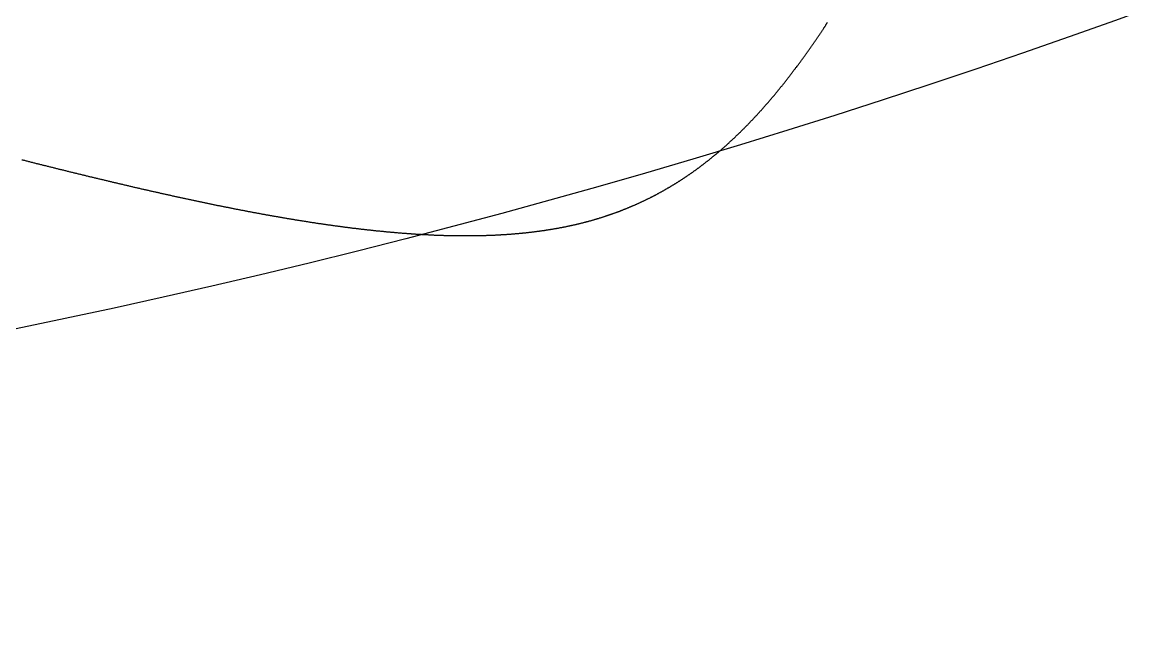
# Model space of a CAD drawing. Header units: millimetres. Extents: x 88 to 97873, y 32 to 55088.
# Drawn here: x 48792.553 to 48794.154, y 4950.654 to 4951.505 of the extents above; entities that cross this region are included whole.
import ezdxf

# ---------------------------------------------------------------- set-up
doc = ezdxf.new("R2010")
doc.units = ezdxf.units.MM
doc.header["$LTSCALE"] = 0.3

msp = doc.modelspace()

# ---------------------------------------------------------------- linework, layer by layer
msp.add_lwpolyline([(48792.5515, 4951.3106), (48792.5527, 4951.3103), (48792.5539, 4951.31), (48792.5551, 4951.3097), (48792.5563, 4951.3094), (48792.5575, 4951.3091), (48792.5587, 4951.3088), (48792.5599, 4951.3085), (48792.5611, 4951.3082), (48792.5623, 4951.3079), (48792.5635, 4951.3075), (48792.5647, 4951.3072), (48792.5659, 4951.3069), (48792.5671, 4951.3066), (48792.5683, 4951.3063), (48792.5695, 4951.306), (48792.5707, 4951.3057), (48792.5719, 4951.3054), (48792.5731, 4951.3051), (48792.5743, 4951.3048), (48792.5755, 4951.3045), (48792.5767, 4951.3042), (48792.5779, 4951.3039), (48792.5791, 4951.3036), (48792.5803, 4951.3033), (48792.5814, 4951.303), (48792.5826, 4951.3027), (48792.5838, 4951.3024), (48792.585, 4951.3022), (48792.5862, 4951.3019), (48792.5874, 4951.3016), (48792.5886, 4951.3013), (48792.5898, 4951.301), (48792.591, 4951.3007), (48792.5922, 4951.3004), (48792.5934, 4951.3001), (48792.5945, 4951.2998), (48792.5957, 4951.2995), (48792.5969, 4951.2992), (48792.5981, 4951.2989), (48792.5993, 4951.2986), (48792.6005, 4951.2983), (48792.6017, 4951.298), (48792.6029, 4951.2977), (48792.604, 4951.2974), (48792.6052, 4951.2971), (48792.6064, 4951.2968), (48792.6076, 4951.2965), (48792.6088, 4951.2962), (48792.61, 4951.296), (48792.6112, 4951.2957), (48792.6123, 4951.2954), (48792.6135, 4951.2951), (48792.6147, 4951.2948), (48792.6159, 4951.2945), (48792.6171, 4951.2942), (48792.6182, 4951.2939), (48792.6194, 4951.2936), (48792.6206, 4951.2933), (48792.6218, 4951.293), (48792.623, 4951.2928), (48792.6241, 4951.2925), (48792.6253, 4951.2922), (48792.6265, 4951.2919), (48792.6277, 4951.2916), (48792.6289, 4951.2913), (48792.63, 4951.291), (48792.6312, 4951.2907), (48792.6324, 4951.2905), (48792.6336, 4951.2902), (48792.6347, 4951.2899), (48792.6359, 4951.2896), (48792.6371, 4951.2893), (48792.6383, 4951.289), (48792.6394, 4951.2887), (48792.6406, 4951.2885), (48792.6418, 4951.2882), (48792.6429, 4951.2879), (48792.6441, 4951.2876), (48792.6453, 4951.2873), (48792.6465, 4951.287), (48792.6476, 4951.2867), (48792.6488, 4951.2865), (48792.65, 4951.2862), (48792.6511, 4951.2859), (48792.6523, 4951.2856), (48792.6535, 4951.2853), (48792.6546, 4951.2851), (48792.6558, 4951.2848), (48792.657, 4951.2845), (48792.6581, 4951.2842), (48792.6593, 4951.2839), (48792.6605, 4951.2836), (48792.6616, 4951.2834), (48792.6628, 4951.2831), (48792.664, 4951.2828), (48792.6651, 4951.2825), (48792.6663, 4951.2823), (48792.6675, 4951.282), (48792.6686, 4951.2817), (48792.6698, 4951.2814), (48792.671, 4951.2811), (48792.6721, 4951.2809), (48792.6733, 4951.2806), (48792.6744, 4951.2803), (48792.6756, 4951.28), (48792.6768, 4951.2798), (48792.6779, 4951.2795), (48792.6791, 4951.2792), (48792.6802, 4951.2789), (48792.6814, 4951.2787), (48792.6825, 4951.2784), (48792.6837, 4951.2781), (48792.6849, 4951.2778), (48792.686, 4951.2776), (48792.6872, 4951.2773), (48792.6883, 4951.277), (48792.6895, 4951.2768), (48792.6906, 4951.2765), (48792.6918, 4951.2762), (48792.6929, 4951.2759), (48792.6941, 4951.2757), (48792.6953, 4951.2754), (48792.6964, 4951.2751), (48792.6976, 4951.2749), (48792.6987, 4951.2746), (48792.6999, 4951.2743), (48792.701, 4951.2741), (48792.7022, 4951.2738), (48792.7033, 4951.2735), (48792.7045, 4951.2733), (48792.7056, 4951.273), (48792.7068, 4951.2727), (48792.7079, 4951.2725), (48792.709, 4951.2722), (48792.7102, 4951.2719), (48792.7113, 4951.2717), (48792.7125, 4951.2714), (48792.7136, 4951.2711), (48792.7148, 4951.2709), (48792.7159, 4951.2706), (48792.7171, 4951.2703), (48792.7182, 4951.2701), (48792.7194, 4951.2698), (48792.7205, 4951.2695), (48792.7216, 4951.2693), (48792.7228, 4951.269), (48792.7239, 4951.2688), (48792.7251, 4951.2685), (48792.7262, 4951.2682), (48792.7273, 4951.268), (48792.7285, 4951.2677), (48792.7296, 4951.2675), (48792.7308, 4951.2672), (48792.7319, 4951.2669), (48792.733, 4951.2667), (48792.7342, 4951.2664), (48792.7353, 4951.2662), (48792.7364, 4951.2659), (48792.7376, 4951.2656), (48792.7387, 4951.2654), (48792.7399, 4951.2651), (48792.741, 4951.2649), (48792.7421, 4951.2646), (48792.7433, 4951.2644), (48792.7444, 4951.2641), (48792.7455, 4951.2639), (48792.7466, 4951.2636), (48792.7478, 4951.2634), (48792.7489, 4951.2631), (48792.75, 4951.2628), (48792.7512, 4951.2626), (48792.7523, 4951.2623), (48792.7534, 4951.2621), (48792.7546, 4951.2618), (48792.7557, 4951.2616), (48792.7568, 4951.2613), (48792.7579, 4951.2611), (48792.7591, 4951.2608), (48792.7602, 4951.2606), (48792.7613, 4951.2603), (48792.7624, 4951.2601), (48792.7636, 4951.2598), (48792.7647, 4951.2596), (48792.7658, 4951.2593), (48792.7669, 4951.2591), (48792.7681, 4951.2589), (48792.7692, 4951.2586), (48792.7703, 4951.2584), (48792.7714, 4951.2581), (48792.7726, 4951.2579), (48792.7737, 4951.2576), (48792.7748, 4951.2574), (48792.7759, 4951.2571), (48792.777, 4951.2569), (48792.7782, 4951.2567), (48792.7793, 4951.2564), (48792.7804, 4951.2562), (48792.7815, 4951.2559), (48792.7826, 4951.2557), (48792.7837, 4951.2554), (48792.7849, 4951.2552), (48792.786, 4951.255), (48792.7871, 4951.2547), (48792.7882, 4951.2545), (48792.7893, 4951.2543), (48792.7904, 4951.254), (48792.7915, 4951.2538), (48792.7927, 4951.2535), (48792.7938, 4951.2533), (48792.7949, 4951.2531), (48792.796, 4951.2528), (48792.7971, 4951.2526), (48792.7982, 4951.2524), (48792.7993, 4951.2521), (48792.8004, 4951.2519), (48792.8015, 4951.2517), (48792.8026, 4951.2514), (48792.8037, 4951.2512), (48792.8049, 4951.251), (48792.806, 4951.2507), (48792.8071, 4951.2505), (48792.8082, 4951.2503), (48792.8093, 4951.25), (48792.8104, 4951.2498), (48792.8115, 4951.2496), (48792.8126, 4951.2493), (48792.8137, 4951.2491), (48792.8148, 4951.2489), (48792.8159, 4951.2487), (48792.817, 4951.2484), (48792.8181, 4951.2482), (48792.8192, 4951.248), (48792.8203, 4951.2477), (48792.8214, 4951.2475), (48792.8225, 4951.2473), (48792.8236, 4951.2471), (48792.8247, 4951.2468), (48792.8258, 4951.2466), (48792.8269, 4951.2464), (48792.828, 4951.2462), (48792.8291, 4951.2459), (48792.8302, 4951.2457), (48792.8313, 4951.2455), (48792.8324, 4951.2453), (48792.8335, 4951.2451), (48792.8346, 4951.2448), (48792.8356, 4951.2446), (48792.8367, 4951.2444), (48792.8378, 4951.2442), (48792.8389, 4951.244), (48792.84, 4951.2437), (48792.8411, 4951.2435), (48792.8422, 4951.2433), (48792.8433, 4951.2431), (48792.8444, 4951.2429), (48792.8455, 4951.2427), (48792.8465, 4951.2424), (48792.8476, 4951.2422), (48792.8487, 4951.242), (48792.8498, 4951.2418), (48792.8509, 4951.2416), (48792.852, 4951.2414), (48792.8531, 4951.2412), (48792.8541, 4951.2409), (48792.8552, 4951.2407), (48792.8563, 4951.2405), (48792.8574, 4951.2403), (48792.8585, 4951.2401), (48792.8596, 4951.2399), (48792.8606, 4951.2397), (48792.8617, 4951.2395), (48792.8628, 4951.2393), (48792.8639, 4951.2391), (48792.865, 4951.2389), (48792.866, 4951.2386), (48792.8671, 4951.2384), (48792.8682, 4951.2382), (48792.8693, 4951.238), (48792.8703, 4951.2378), (48792.8714, 4951.2376), (48792.8725, 4951.2374), (48792.8736, 4951.2372), (48792.8746, 4951.237), (48792.8757, 4951.2368), (48792.8768, 4951.2366), (48792.8779, 4951.2364), (48792.8789, 4951.2362), (48792.88, 4951.236), (48792.8811, 4951.2358), (48792.8821, 4951.2356), (48792.8832, 4951.2354), (48792.8843, 4951.2352), (48792.8854, 4951.235), (48792.8864, 4951.2348), (48792.8875, 4951.2346), (48792.8886, 4951.2344), (48792.8896, 4951.2342), (48792.8907, 4951.234), (48792.8918, 4951.2338), (48792.8928, 4951.2336), (48792.8939, 4951.2334), (48792.8949, 4951.2333), (48792.896, 4951.2331), (48792.8971, 4951.2329), (48792.8981, 4951.2327), (48792.8992, 4951.2325), (48792.9003, 4951.2323), (48792.9013, 4951.2321), (48792.9024, 4951.2319), (48792.9034, 4951.2317), (48792.9045, 4951.2315), (48792.9056, 4951.2313), (48792.9066, 4951.2312), (48792.9077, 4951.231), (48792.9087, 4951.2308), (48792.9098, 4951.2306), (48792.9108, 4951.2304), (48792.9119, 4951.2302), (48792.913, 4951.23), (48792.914, 4951.2299), (48792.9151, 4951.2297), (48792.9161, 4951.2295), (48792.9172, 4951.2293), (48792.9182, 4951.2291), (48792.9193, 4951.229), (48792.9203, 4951.2288), (48792.9214, 4951.2286), (48792.9224, 4951.2284), (48792.9235, 4951.2282), (48792.9245, 4951.2281), (48792.9256, 4951.2279), (48792.9266, 4951.2277), (48792.9277, 4951.2275), (48792.9287, 4951.2273), (48792.9298, 4951.2272), (48792.9308, 4951.227), (48792.9318, 4951.2268), (48792.9329, 4951.2266), (48792.9339, 4951.2265), (48792.935, 4951.2263), (48792.936, 4951.2261), (48792.9371, 4951.226), (48792.9381, 4951.2258), (48792.9391, 4951.2256), (48792.9402, 4951.2254), (48792.9412, 4951.2253), (48792.9423, 4951.2251), (48792.9433, 4951.2249), (48792.9443, 4951.2248), (48792.9454, 4951.2246), (48792.9464, 4951.2244), (48792.9474, 4951.2243), (48792.9485, 4951.2241), (48792.9495, 4951.2239), (48792.9505, 4951.2238), (48792.9516, 4951.2236), (48792.9526, 4951.2234), (48792.9536, 4951.2233), (48792.9547, 4951.2231), (48792.9557, 4951.223), (48792.9567, 4951.2228), (48792.9578, 4951.2226), (48792.9588, 4951.2225), (48792.9598, 4951.2223), (48792.9609, 4951.2222), (48792.9619, 4951.222), (48792.9629, 4951.2218), (48792.9639, 4951.2217), (48792.965, 4951.2215), (48792.966, 4951.2214), (48792.967, 4951.2212), (48792.968, 4951.2211), (48792.9691, 4951.2209), (48792.9701, 4951.2208), (48792.9711, 4951.2206), (48792.9721, 4951.2204), (48792.9732, 4951.2203), (48792.9742, 4951.2201), (48792.9752, 4951.22), (48792.9762, 4951.2198), (48792.9772, 4951.2197), (48792.9783, 4951.2195), (48792.9793, 4951.2194), (48792.9803, 4951.2193), (48792.9813, 4951.2191), (48792.9823, 4951.219), (48792.9834, 4951.2188), (48792.9844, 4951.2187), (48792.9854, 4951.2185), (48792.9864, 4951.2184), (48792.9874, 4951.2182), (48792.9884, 4951.2181), (48792.9894, 4951.2179), (48792.9904, 4951.2178), (48792.9915, 4951.2177), (48792.9925, 4951.2175), (48792.9935, 4951.2174), (48792.9945, 4951.2172), (48792.9955, 4951.2171), (48792.9965, 4951.217), (48792.9975, 4951.2168), (48792.9985, 4951.2167), (48792.9995, 4951.2166), (48793.0005, 4951.2164), (48793.0015, 4951.2163), (48793.0025, 4951.2162), (48793.0035, 4951.216), (48793.0046, 4951.2159), (48793.0056, 4951.2158), (48793.0066, 4951.2156), (48793.0076, 4951.2155), (48793.0086, 4951.2154), (48793.0096, 4951.2152), (48793.0106, 4951.2151), (48793.0116, 4951.215), (48793.0126, 4951.2148), (48793.0136, 4951.2147), (48793.0146, 4951.2146), (48793.0156, 4951.2145), (48793.0166, 4951.2143), (48793.0175, 4951.2142), (48793.0185, 4951.2141), (48793.0195, 4951.214), (48793.0205, 4951.2138), (48793.0215, 4951.2137), (48793.0225, 4951.2136), (48793.0235, 4951.2135), (48793.0245, 4951.2134), (48793.0255, 4951.2132), (48793.0265, 4951.2131), (48793.0275, 4951.213), (48793.0285, 4951.2129), (48793.0295, 4951.2128), (48793.0304, 4951.2126), (48793.0314, 4951.2125), (48793.0324, 4951.2124), (48793.0334, 4951.2123), (48793.0344, 4951.2122), (48793.0354, 4951.2121), (48793.0364, 4951.212), (48793.0373, 4951.2119), (48793.0383, 4951.2117), (48793.0393, 4951.2116), (48793.0403, 4951.2115), (48793.0413, 4951.2114), (48793.0422, 4951.2113), (48793.0432, 4951.2112), (48793.0442, 4951.2111), (48793.0452, 4951.211), (48793.0462, 4951.2109), (48793.0471, 4951.2108), (48793.0481, 4951.2107), (48793.0491, 4951.2106), (48793.0501, 4951.2105), (48793.051, 4951.2104), (48793.052, 4951.2102), (48793.053, 4951.2101), (48793.054, 4951.21), (48793.0549, 4951.2099), (48793.0559, 4951.2098), (48793.0569, 4951.2097), (48793.0579, 4951.2096), (48793.0588, 4951.2096), (48793.0598, 4951.2095), (48793.0608, 4951.2094), (48793.0617, 4951.2093), (48793.0627, 4951.2092), (48793.0637, 4951.2091), (48793.0646, 4951.209), (48793.0656, 4951.2089), (48793.0666, 4951.2088), (48793.0675, 4951.2087), (48793.0685, 4951.2086), (48793.0695, 4951.2085), (48793.0704, 4951.2084), (48793.0714, 4951.2083), (48793.0723, 4951.2083), (48793.0733, 4951.2082), (48793.0743, 4951.2081), (48793.0752, 4951.208), (48793.0762, 4951.2079), (48793.0771, 4951.2078), (48793.0781, 4951.2077), (48793.0791, 4951.2077), (48793.08, 4951.2076), (48793.081, 4951.2075), (48793.0819, 4951.2074), (48793.0829, 4951.2073), (48793.0838, 4951.2073), (48793.0848, 4951.2072), (48793.0857, 4951.2071), (48793.0867, 4951.207), (48793.0876, 4951.2069), (48793.0886, 4951.2069), (48793.0895, 4951.2068), (48793.0905, 4951.2067), (48793.0914, 4951.2066), (48793.0924, 4951.2066), (48793.0933, 4951.2065), (48793.0943, 4951.2064), (48793.0952, 4951.2064), (48793.0962, 4951.2063), (48793.0971, 4951.2062), (48793.0981, 4951.2061), (48793.099, 4951.2061), (48793.0999, 4951.206), (48793.1009, 4951.2059), (48793.1018, 4951.2059), (48793.1028, 4951.2058), (48793.1037, 4951.2057), (48793.1047, 4951.2057), (48793.1056, 4951.2056), (48793.1065, 4951.2056), (48793.1075, 4951.2055), (48793.1084, 4951.2054), (48793.1093, 4951.2054), (48793.1103, 4951.2053), (48793.1112, 4951.2053), (48793.1121, 4951.2052), (48793.1131, 4951.2051), (48793.114, 4951.2051), (48793.1149, 4951.205), (48793.1159, 4951.205), (48793.1168, 4951.2049), (48793.1177, 4951.2049), (48793.1187, 4951.2048), (48793.1196, 4951.2048), (48793.1205, 4951.2047), (48793.1215, 4951.2047), (48793.1224, 4951.2046), (48793.1233, 4951.2046), (48793.1242, 4951.2045), (48793.1252, 4951.2045), (48793.1261, 4951.2044), (48793.127, 4951.2044), (48793.1279, 4951.2043), (48793.1289, 4951.2043), (48793.1298, 4951.2042), (48793.1307, 4951.2042), (48793.1316, 4951.2041), (48793.1325, 4951.2041), (48793.1335, 4951.2041), (48793.1344, 4951.204), (48793.1353, 4951.204), (48793.1362, 4951.2039), (48793.1371, 4951.2039), (48793.138, 4951.2039), (48793.139, 4951.2038), (48793.1399, 4951.2038), (48793.1408, 4951.2038), (48793.1417, 4951.2037), (48793.1426, 4951.2037), (48793.1435, 4951.2037), (48793.1444, 4951.2036), (48793.1453, 4951.2036), (48793.1463, 4951.2036), (48793.1472, 4951.2035), (48793.1481, 4951.2035), (48793.149, 4951.2035), (48793.1499, 4951.2034), (48793.1508, 4951.2034), (48793.1517, 4951.2034), (48793.1526, 4951.2034), (48793.1535, 4951.2033), (48793.1544, 4951.2033), (48793.1553, 4951.2033), (48793.1562, 4951.2033), (48793.1571, 4951.2033), (48793.158, 4951.2032), (48793.1589, 4951.2032), (48793.1598, 4951.2032), (48793.1607, 4951.2032), (48793.1616, 4951.2032), (48793.1625, 4951.2031), (48793.1634, 4951.2031), (48793.1643, 4951.2031), (48793.1652, 4951.2031), (48793.1661, 4951.2031), (48793.167, 4951.2031), (48793.1679, 4951.2031), (48793.1688, 4951.203), (48793.1697, 4951.203), (48793.1706, 4951.203), (48793.1715, 4951.203), (48793.1723, 4951.203), (48793.1732, 4951.203), (48793.1741, 4951.203), (48793.175, 4951.203), (48793.1759, 4951.203), (48793.1768, 4951.203), (48793.1777, 4951.203), (48793.1786, 4951.203), (48793.1794, 4951.203), (48793.1803, 4951.203), (48793.1812, 4951.203), (48793.1821, 4951.203), (48793.183, 4951.203), (48793.1839, 4951.203), (48793.1847, 4951.203), (48793.1856, 4951.203), (48793.1865, 4951.203), (48793.1874, 4951.203), (48793.1883, 4951.203), (48793.1891, 4951.203), (48793.19, 4951.203), (48793.1909, 4951.203), (48793.1918, 4951.203), (48793.1926, 4951.203), (48793.1935, 4951.2031), (48793.1944, 4951.2031), (48793.1952, 4951.2031), (48793.1961, 4951.2031), (48793.197, 4951.2031), (48793.1979, 4951.2031), (48793.1987, 4951.2031), (48793.1996, 4951.2032), (48793.2005, 4951.2032), (48793.2013, 4951.2032), (48793.2022, 4951.2032), (48793.2031, 4951.2032), (48793.2039, 4951.2033), (48793.2048, 4951.2033), (48793.2057, 4951.2033), (48793.2065, 4951.2033), (48793.2074, 4951.2033), (48793.2082, 4951.2034), (48793.2091, 4951.2034), (48793.21, 4951.2034), (48793.2108, 4951.2035), (48793.2117, 4951.2035), (48793.2125, 4951.2035), (48793.2134, 4951.2035), (48793.2143, 4951.2036), (48793.2151, 4951.2036), (48793.216, 4951.2036), (48793.2168, 4951.2037), (48793.2177, 4951.2037), (48793.2185, 4951.2037), (48793.2194, 4951.2038), (48793.2202, 4951.2038), (48793.2211, 4951.2039), (48793.2219, 4951.2039), (48793.2228, 4951.2039), (48793.2236, 4951.204), (48793.2245, 4951.204), (48793.2253, 4951.2041), (48793.2262, 4951.2041), (48793.227, 4951.2041), (48793.2279, 4951.2042), (48793.2287, 4951.2042), (48793.2296, 4951.2043), (48793.2304, 4951.2043), (48793.2312, 4951.2044), (48793.2321, 4951.2044), (48793.2329, 4951.2045), (48793.2338, 4951.2045), (48793.2346, 4951.2046), (48793.2354, 4951.2046), (48793.2363, 4951.2047), (48793.2371, 4951.2047), (48793.2379, 4951.2048), (48793.2388, 4951.2048), (48793.2396, 4951.2049), (48793.2405, 4951.205), (48793.2413, 4951.205), (48793.2421, 4951.2051), (48793.243, 4951.2051), (48793.2438, 4951.2052), (48793.2446, 4951.2053), (48793.2454, 4951.2053), (48793.2463, 4951.2054), (48793.2471, 4951.2055), (48793.2479, 4951.2055), (48793.2488, 4951.2056), (48793.2496, 4951.2057), (48793.2504, 4951.2057), (48793.2512, 4951.2058), (48793.2521, 4951.2059), (48793.2529, 4951.2059), (48793.2537, 4951.206), (48793.2545, 4951.2061), (48793.2553, 4951.2062), (48793.2562, 4951.2062), (48793.257, 4951.2063), (48793.2578, 4951.2064), (48793.2586, 4951.2065), (48793.2594, 4951.2065), (48793.2603, 4951.2066), (48793.2611, 4951.2067), (48793.2619, 4951.2068), (48793.2627, 4951.2069), (48793.2635, 4951.2069), (48793.2643, 4951.207), (48793.2651, 4951.2071), (48793.2659, 4951.2072), (48793.2668, 4951.2073), (48793.2676, 4951.2074), (48793.2684, 4951.2074), (48793.2692, 4951.2075), (48793.27, 4951.2076), (48793.2708, 4951.2077), (48793.2716, 4951.2078), (48793.2724, 4951.2079), (48793.2732, 4951.208), (48793.274, 4951.2081), (48793.2748, 4951.2082), (48793.2756, 4951.2083), (48793.2764, 4951.2084), (48793.2772, 4951.2085), (48793.278, 4951.2086), (48793.2788, 4951.2087), (48793.2796, 4951.2088), (48793.2804, 4951.2089), (48793.2812, 4951.209), (48793.282, 4951.2091), (48793.2828, 4951.2092), (48793.2836, 4951.2093), (48793.2844, 4951.2094), (48793.2852, 4951.2095), (48793.286, 4951.2096), (48793.2868, 4951.2097), (48793.2876, 4951.2098), (48793.2884, 4951.2099), (48793.2892, 4951.2101), (48793.2899, 4951.2102), (48793.2907, 4951.2103), (48793.2915, 4951.2104), (48793.2923, 4951.2105), (48793.2931, 4951.2106), (48793.2939, 4951.2107), (48793.2947, 4951.2109), (48793.2954, 4951.211), (48793.2962, 4951.2111), (48793.297, 4951.2112), (48793.2978, 4951.2113), (48793.2986, 4951.2115), (48793.2993, 4951.2116), (48793.3001, 4951.2117), (48793.3009, 4951.2118), (48793.3017, 4951.212), (48793.3025, 4951.2121), (48793.3032, 4951.2122), (48793.304, 4951.2124), (48793.3048, 4951.2125), (48793.3056, 4951.2126), (48793.3063, 4951.2127), (48793.3071, 4951.2129), (48793.3079, 4951.213), (48793.3086, 4951.2131), (48793.3094, 4951.2133), (48793.3102, 4951.2134), (48793.3109, 4951.2136), (48793.3117, 4951.2137), (48793.3125, 4951.2138), (48793.3132, 4951.214), (48793.314, 4951.2141), (48793.3148, 4951.2143), (48793.3155, 4951.2144), (48793.3163, 4951.2146), (48793.3171, 4951.2147), (48793.3178, 4951.2148), (48793.3186, 4951.215), (48793.3193, 4951.2151), (48793.3201, 4951.2153), (48793.3209, 4951.2154), (48793.3216, 4951.2156), (48793.3224, 4951.2157), (48793.3231, 4951.2159), (48793.3239, 4951.2161), (48793.3246, 4951.2162), (48793.3254, 4951.2164), (48793.3261, 4951.2165), (48793.3269, 4951.2167), (48793.3276, 4951.2168), (48793.3284, 4951.217), (48793.3291, 4951.2172), (48793.3299, 4951.2173), (48793.3306, 4951.2175), (48793.3314, 4951.2177), (48793.3321, 4951.2178), (48793.3329, 4951.218), (48793.3336, 4951.2182), (48793.3344, 4951.2183), (48793.3351, 4951.2185), (48793.3359, 4951.2187), (48793.3366, 4951.2188), (48793.3373, 4951.219), (48793.3381, 4951.2192), (48793.3388, 4951.2193), (48793.3396, 4951.2195), (48793.3403, 4951.2197), (48793.341, 4951.2199), (48793.3418, 4951.2201), (48793.3425, 4951.2202), (48793.3432, 4951.2204), (48793.344, 4951.2206), (48793.3447, 4951.2208), (48793.3454, 4951.221), (48793.3462, 4951.2211), (48793.3469, 4951.2213), (48793.3476, 4951.2215), (48793.3484, 4951.2217), (48793.3491, 4951.2219), (48793.3498, 4951.2221), (48793.3505, 4951.2223), (48793.3513, 4951.2225), (48793.352, 4951.2226), (48793.3527, 4951.2228), (48793.3534, 4951.223), (48793.3542, 4951.2232), (48793.3549, 4951.2234), (48793.3556, 4951.2236), (48793.3563, 4951.2238), (48793.357, 4951.224), (48793.3578, 4951.2242), (48793.3585, 4951.2244), (48793.3592, 4951.2246), (48793.3599, 4951.2248), (48793.3606, 4951.225), (48793.3613, 4951.2252), (48793.3621, 4951.2254), (48793.3628, 4951.2256), (48793.3635, 4951.2258), (48793.3642, 4951.2261), (48793.3649, 4951.2263), (48793.3656, 4951.2265), (48793.3663, 4951.2267), (48793.367, 4951.2269), (48793.3678, 4951.2271), (48793.3685, 4951.2273), (48793.3692, 4951.2275), (48793.3699, 4951.2278), (48793.3706, 4951.228), (48793.3713, 4951.2282), (48793.372, 4951.2284), (48793.3727, 4951.2286), (48793.3734, 4951.2289), (48793.3741, 4951.2291), (48793.3748, 4951.2293), (48793.3755, 4951.2295), (48793.3762, 4951.2297), (48793.3769, 4951.23), (48793.3776, 4951.2302), (48793.3783, 4951.2304), (48793.379, 4951.2307), (48793.3797, 4951.2309), (48793.3804, 4951.2311), (48793.3811, 4951.2313), (48793.3818, 4951.2316), (48793.3825, 4951.2318), (48793.3832, 4951.232), (48793.3839, 4951.2323), (48793.3845, 4951.2325), (48793.3852, 4951.2328), (48793.3859, 4951.233), (48793.3866, 4951.2332), (48793.3873, 4951.2335), (48793.388, 4951.2337), (48793.3887, 4951.2339), (48793.3894, 4951.2342), (48793.3901, 4951.2344), (48793.3907, 4951.2347), (48793.3914, 4951.2349), (48793.3921, 4951.2352), (48793.3928, 4951.2354), (48793.3935, 4951.2357), (48793.3942, 4951.2359), (48793.3948, 4951.2362), (48793.3955, 4951.2364), (48793.3962, 4951.2367), (48793.3969, 4951.2369), (48793.3975, 4951.2372), (48793.3982, 4951.2374), (48793.3989, 4951.2377), (48793.3996, 4951.2379), (48793.4003, 4951.2382), (48793.4009, 4951.2385), (48793.4016, 4951.2387), (48793.4023, 4951.239), (48793.4029, 4951.2392), (48793.4036, 4951.2395), (48793.4043, 4951.2398), (48793.405, 4951.24), (48793.4056, 4951.2403), (48793.4063, 4951.2406), (48793.407, 4951.2408), (48793.4076, 4951.2411), (48793.4083, 4951.2414), (48793.409, 4951.2416), (48793.4096, 4951.2419), (48793.4103, 4951.2422), (48793.411, 4951.2425), (48793.4116, 4951.2427), (48793.4123, 4951.243), (48793.413, 4951.2433), (48793.4136, 4951.2436), (48793.4143, 4951.2438), (48793.4149, 4951.2441), (48793.4156, 4951.2444), (48793.4163, 4951.2447), (48793.4169, 4951.245), (48793.4176, 4951.2452), (48793.4182, 4951.2455), (48793.4189, 4951.2458), (48793.4195, 4951.2461), (48793.4202, 4951.2464), (48793.4209, 4951.2467), (48793.4215, 4951.247), (48793.4222, 4951.2472), (48793.4228, 4951.2475), (48793.4235, 4951.2478), (48793.4241, 4951.2481), (48793.4248, 4951.2484), (48793.4254, 4951.2487), (48793.4261, 4951.249), (48793.4267, 4951.2493), (48793.4274, 4951.2496), (48793.428, 4951.2499), (48793.4287, 4951.2502), (48793.4293, 4951.2505), (48793.43, 4951.2508), (48793.4306, 4951.2511), (48793.4312, 4951.2514), (48793.4319, 4951.2517), (48793.4325, 4951.252), (48793.4332, 4951.2523), (48793.4338, 4951.2526), (48793.4345, 4951.2529), (48793.4351, 4951.2532), (48793.4357, 4951.2535), (48793.4364, 4951.2538), (48793.437, 4951.2541), (48793.4377, 4951.2545), (48793.4383, 4951.2548), (48793.4389, 4951.2551), (48793.4396, 4951.2554), (48793.4402, 4951.2557), (48793.4408, 4951.256), (48793.4415, 4951.2563), (48793.4421, 4951.2567), (48793.4427, 4951.257), (48793.4434, 4951.2573), (48793.444, 4951.2576), (48793.4446, 4951.2579), (48793.4453, 4951.2583), (48793.4459, 4951.2586), (48793.4465, 4951.2589), (48793.4472, 4951.2592), (48793.4478, 4951.2596), (48793.4484, 4951.2599), (48793.449, 4951.2602), (48793.4497, 4951.2605), (48793.4503, 4951.2609), (48793.4509, 4951.2612), (48793.4515, 4951.2615), (48793.4522, 4951.2619), (48793.4528, 4951.2622), (48793.4534, 4951.2625), (48793.454, 4951.2629), (48793.4547, 4951.2632), (48793.4553, 4951.2635), (48793.4559, 4951.2639), (48793.4565, 4951.2642), (48793.4571, 4951.2646), (48793.4578, 4951.2649), (48793.4584, 4951.2652), (48793.459, 4951.2656), (48793.4596, 4951.2659), (48793.4602, 4951.2663), (48793.4608, 4951.2666), (48793.4615, 4951.267), (48793.4621, 4951.2673), (48793.4627, 4951.2677), (48793.4633, 4951.268), (48793.4639, 4951.2684), (48793.4645, 4951.2687), (48793.4651, 4951.2691), (48793.4657, 4951.2694), (48793.4664, 4951.2698), (48793.467, 4951.2701), (48793.4676, 4951.2705), (48793.4682, 4951.2708), (48793.4688, 4951.2712), (48793.4694, 4951.2715), (48793.47, 4951.2719), (48793.4706, 4951.2723), (48793.4712, 4951.2726), (48793.4718, 4951.273), (48793.4724, 4951.2734), (48793.473, 4951.2737), (48793.4736, 4951.2741), (48793.4742, 4951.2744), (48793.4748, 4951.2748), (48793.4754, 4951.2752), (48793.4761, 4951.2755), (48793.4767, 4951.2759), (48793.4773, 4951.2763), (48793.4779, 4951.2767), (48793.4785, 4951.277), (48793.4791, 4951.2774), (48793.4796, 4951.2778), (48793.4802, 4951.2781), (48793.4808, 4951.2785), (48793.4814, 4951.2789), (48793.482, 4951.2793), (48793.4826, 4951.2796), (48793.4832, 4951.28), (48793.4838, 4951.2804), (48793.4844, 4951.2808), (48793.485, 4951.2812), (48793.4856, 4951.2815), (48793.4862, 4951.2819), (48793.4868, 4951.2823), (48793.4874, 4951.2827), (48793.488, 4951.2831), (48793.4886, 4951.2835), (48793.4892, 4951.2839), (48793.4897, 4951.2842), (48793.4903, 4951.2846), (48793.4909, 4951.285), (48793.4915, 4951.2854), (48793.4921, 4951.2858), (48793.4927, 4951.2862), (48793.4933, 4951.2866), (48793.4939, 4951.287), (48793.4944, 4951.2874), (48793.495, 4951.2878), (48793.4956, 4951.2882), (48793.4962, 4951.2886), (48793.4968, 4951.289), (48793.4974, 4951.2894), (48793.4979, 4951.2898), (48793.4985, 4951.2902), (48793.4991, 4951.2906), (48793.4997, 4951.291), (48793.5003, 4951.2914), (48793.5008, 4951.2918), (48793.5014, 4951.2922), (48793.502, 4951.2926), (48793.5026, 4951.293), (48793.5032, 4951.2934), (48793.5037, 4951.2938), (48793.5043, 4951.2942), (48793.5049, 4951.2947), (48793.5055, 4951.2951), (48793.506, 4951.2955), (48793.5066, 4951.2959), (48793.5072, 4951.2963), (48793.5078, 4951.2967), (48793.5083, 4951.2971), (48793.5089, 4951.2976), (48793.5095, 4951.298), (48793.51, 4951.2984), (48793.5106, 4951.2988), (48793.5112, 4951.2992), (48793.5118, 4951.2997), (48793.5123, 4951.3001), (48793.5129, 4951.3005), (48793.5135, 4951.3009), (48793.514, 4951.3014), (48793.5146, 4951.3018), (48793.5152, 4951.3022), (48793.5157, 4951.3026), (48793.5163, 4951.3031), (48793.5169, 4951.3035), (48793.5174, 4951.3039), (48793.518, 4951.3044), (48793.5186, 4951.3048), (48793.5191, 4951.3052), (48793.5197, 4951.3057), (48793.5202, 4951.3061), (48793.5208, 4951.3065), (48793.5214, 4951.307), (48793.5219, 4951.3074), (48793.5225, 4951.3078), (48793.5231, 4951.3083), (48793.5236, 4951.3087), (48793.5242, 4951.3092), (48793.5247, 4951.3096), (48793.5253, 4951.31), (48793.5258, 4951.3105), (48793.5264, 4951.3109), (48793.527, 4951.3114), (48793.5275, 4951.3118), (48793.5281, 4951.3123), (48793.5286, 4951.3127), (48793.5292, 4951.3132), (48793.5297, 4951.3136), (48793.5303, 4951.3141), (48793.5309, 4951.3145), (48793.5314, 4951.315), (48793.532, 4951.3154), (48793.5325, 4951.3159), (48793.5331, 4951.3163), (48793.5336, 4951.3168), (48793.5342, 4951.3172), (48793.5347, 4951.3177), (48793.5353, 4951.3182), (48793.5358, 4951.3186), (48793.5364, 4951.3191), (48793.5369, 4951.3195), (48793.5375, 4951.32), (48793.538, 4951.3205), (48793.5386, 4951.3209), (48793.5391, 4951.3214), (48793.5397, 4951.3219), (48793.5402, 4951.3223), (48793.5408, 4951.3228), (48793.5413, 4951.3233), (48793.5418, 4951.3237), (48793.5424, 4951.3242), (48793.5429, 4951.3247), (48793.5435, 4951.3251), (48793.544, 4951.3256), (48793.5446, 4951.3261), (48793.5451, 4951.3266), (48793.5456, 4951.327), (48793.5462, 4951.3275), (48793.5467, 4951.328), (48793.5473, 4951.3285), (48793.5478, 4951.3289), (48793.5484, 4951.3294), (48793.5489, 4951.3299), (48793.5494, 4951.3304), (48793.55, 4951.3309), (48793.5505, 4951.3313), (48793.551, 4951.3318), (48793.5516, 4951.3323), (48793.5521, 4951.3328), (48793.5527, 4951.3333), (48793.5532, 4951.3338), (48793.5537, 4951.3342), (48793.5543, 4951.3347), (48793.5548, 4951.3352), (48793.5553, 4951.3357), (48793.5559, 4951.3362), (48793.5564, 4951.3367), (48793.5569, 4951.3372), (48793.5575, 4951.3377), (48793.558, 4951.3382), (48793.5585, 4951.3387), (48793.5591, 4951.3392), (48793.5596, 4951.3397), (48793.5601, 4951.3402), (48793.5607, 4951.3407), (48793.5612, 4951.3412), (48793.5617, 4951.3417), (48793.5623, 4951.3422), (48793.5628, 4951.3427), (48793.5633, 4951.3432), (48793.5638, 4951.3437), (48793.5644, 4951.3442), (48793.5649, 4951.3447), (48793.5654, 4951.3452), (48793.566, 4951.3457), (48793.5665, 4951.3462), (48793.567, 4951.3467), (48793.5675, 4951.3472), (48793.5681, 4951.3477), (48793.5686, 4951.3482), (48793.5691, 4951.3487), (48793.5696, 4951.3492), (48793.5702, 4951.3498), (48793.5707, 4951.3503), (48793.5712, 4951.3508), (48793.5717, 4951.3513), (48793.5723, 4951.3518), (48793.5728, 4951.3523), (48793.5733, 4951.3529), (48793.5738, 4951.3534), (48793.5743, 4951.3539), (48793.5749, 4951.3544), (48793.5754, 4951.3549), (48793.5759, 4951.3555), (48793.5764, 4951.356), (48793.5769, 4951.3565), (48793.5775, 4951.357), (48793.578, 4951.3576), (48793.5785, 4951.3581), (48793.579, 4951.3586), (48793.5795, 4951.3591), (48793.5801, 4951.3597), (48793.5806, 4951.3602), (48793.5811, 4951.3607), (48793.5816, 4951.3613), (48793.5821, 4951.3618), (48793.5826, 4951.3623), (48793.5832, 4951.3629), (48793.5837, 4951.3634), (48793.5842, 4951.3639), (48793.5847, 4951.3645), (48793.5852, 4951.365), (48793.5857, 4951.3655), (48793.5862, 4951.3661), (48793.5868, 4951.3666), (48793.5873, 4951.3672), (48793.5878, 4951.3677), (48793.5883, 4951.3682), (48793.5888, 4951.3688), (48793.5893, 4951.3693), (48793.5898, 4951.3699), (48793.5903, 4951.3704), (48793.5908, 4951.371), (48793.5914, 4951.3715), (48793.5919, 4951.3721), (48793.5924, 4951.3726), (48793.5929, 4951.3732), (48793.5934, 4951.3737), (48793.5939, 4951.3743), (48793.5944, 4951.3748), (48793.5949, 4951.3754), (48793.5954, 4951.3759), (48793.5959, 4951.3765), (48793.5964, 4951.377), (48793.5969, 4951.3776), (48793.5975, 4951.3781), (48793.598, 4951.3787), (48793.5985, 4951.3793), (48793.599, 4951.3798), (48793.5995, 4951.3804), (48793.6, 4951.3809), (48793.6005, 4951.3815), (48793.601, 4951.3821), (48793.6015, 4951.3826), (48793.602, 4951.3832), (48793.6025, 4951.3837), (48793.603, 4951.3843), (48793.6035, 4951.3849), (48793.604, 4951.3854), (48793.6045, 4951.386), (48793.605, 4951.3866), (48793.6055, 4951.3872), (48793.606, 4951.3877), (48793.6065, 4951.3883), (48793.607, 4951.3889), (48793.6075, 4951.3894), (48793.608, 4951.39), (48793.6085, 4951.3906), (48793.609, 4951.3912), (48793.6095, 4951.3917), (48793.61, 4951.3923), (48793.6105, 4951.3929), (48793.611, 4951.3935), (48793.6115, 4951.394), (48793.612, 4951.3946), (48793.6125, 4951.3952), (48793.613, 4951.3958), (48793.6135, 4951.3964), (48793.614, 4951.397), (48793.6145, 4951.3975), (48793.615, 4951.3981), (48793.6155, 4951.3987), (48793.616, 4951.3993), (48793.6165, 4951.3999), (48793.617, 4951.4005), (48793.6175, 4951.4011), (48793.618, 4951.4017), (48793.6185, 4951.4022), (48793.6189, 4951.4028), (48793.6194, 4951.4034), (48793.6199, 4951.404), (48793.6204, 4951.4046), (48793.6209, 4951.4052), (48793.6214, 4951.4058), (48793.6219, 4951.4064), (48793.6224, 4951.407), (48793.6229, 4951.4076), (48793.6234, 4951.4082), (48793.6239, 4951.4088), (48793.6244, 4951.4094), (48793.6249, 4951.41), (48793.6253, 4951.4106), (48793.6258, 4951.4112), (48793.6263, 4951.4118), (48793.6268, 4951.4124), (48793.6273, 4951.413), (48793.6278, 4951.4136), (48793.6283, 4951.4142), (48793.6288, 4951.4148), (48793.6293, 4951.4154), (48793.6298, 4951.416), (48793.6302, 4951.4166), (48793.6307, 4951.4173), (48793.6312, 4951.4179), (48793.6317, 4951.4185), (48793.6322, 4951.4191), (48793.6327, 4951.4197), (48793.6332, 4951.4203), (48793.6337, 4951.4209), (48793.6341, 4951.4215), (48793.6346, 4951.4222), (48793.6351, 4951.4228), (48793.6356, 4951.4234), (48793.6361, 4951.424), (48793.6366, 4951.4246), (48793.6371, 4951.4253), (48793.6375, 4951.4259), (48793.638, 4951.4265), (48793.6385, 4951.4271), (48793.639, 4951.4277), (48793.6395, 4951.4284), (48793.64, 4951.429), (48793.6404, 4951.4296), (48793.6409, 4951.4302), (48793.6414, 4951.4309), (48793.6419, 4951.4315), (48793.6424, 4951.4321), (48793.6429, 4951.4328), (48793.6433, 4951.4334), (48793.6438, 4951.434), (48793.6443, 4951.4347), (48793.6448, 4951.4353), (48793.6453, 4951.4359), (48793.6457, 4951.4366), (48793.6462, 4951.4372), (48793.6467, 4951.4378), (48793.6472, 4951.4385), (48793.6477, 4951.4391), (48793.6482, 4951.4397), (48793.6486, 4951.4404), (48793.6491, 4951.441), (48793.6496, 4951.4417), (48793.6501, 4951.4423), (48793.6505, 4951.4429), (48793.651, 4951.4436), (48793.6515, 4951.4442), (48793.652, 4951.4449), (48793.6525, 4951.4455), (48793.6529, 4951.4462), (48793.6534, 4951.4468), (48793.6539, 4951.4475), (48793.6544, 4951.4481), (48793.6549, 4951.4487), (48793.6553, 4951.4494), (48793.6558, 4951.45), (48793.6563, 4951.4507), (48793.6568, 4951.4514), (48793.6572, 4951.452), (48793.6577, 4951.4527), (48793.6582, 4951.4533), (48793.6587, 4951.454), (48793.6591, 4951.4546), (48793.6596, 4951.4553), (48793.6601, 4951.4559), (48793.6606, 4951.4566), (48793.661, 4951.4573), (48793.6615, 4951.4579), (48793.662, 4951.4586), (48793.6625, 4951.4592), (48793.6629, 4951.4599), (48793.6634, 4951.4606), (48793.6639, 4951.4612), (48793.6644, 4951.4619), (48793.6648, 4951.4625), (48793.6653, 4951.4632), (48793.6658, 4951.4639), (48793.6663, 4951.4645), (48793.6667, 4951.4652), (48793.6672, 4951.4659), (48793.6677, 4951.4666), (48793.6682, 4951.4672), (48793.6686, 4951.4679), (48793.6691, 4951.4686), (48793.6696, 4951.4692), (48793.67, 4951.4699), (48793.6705, 4951.4706), (48793.671, 4951.4713), (48793.6715, 4951.4719), (48793.6719, 4951.4726), (48793.6724, 4951.4733), (48793.6729, 4951.474), (48793.6734, 4951.4746), (48793.6738, 4951.4753), (48793.6743, 4951.476), (48793.6748, 4951.4767), (48793.6752, 4951.4774), (48793.6757, 4951.478), (48793.6762, 4951.4787), (48793.6766, 4951.4794), (48793.6771, 4951.4801), (48793.6776, 4951.4808), (48793.6781, 4951.4815), (48793.6785, 4951.4821), (48793.679, 4951.4828), (48793.6795, 4951.4835), (48793.6799, 4951.4842), (48793.6804, 4951.4849), (48793.6809, 4951.4856), (48793.6813, 4951.4863), (48793.6818, 4951.487), (48793.6823, 4951.4877), (48793.6828, 4951.4884), (48793.6832, 4951.4891), (48793.6837, 4951.4897), (48793.6842, 4951.4904), (48793.6846, 4951.4911), (48793.6851, 4951.4918), (48793.6856, 4951.4925), (48793.686, 4951.4932), (48793.6865, 4951.4939), (48793.687, 4951.4946), (48793.6874, 4951.4953), (48793.6879, 4951.496), (48793.6884, 4951.4967), (48793.6888, 4951.4974), (48793.6893, 4951.4981), (48793.6898, 4951.4988), (48793.6902, 4951.4995), (48793.6907, 4951.5003), (48793.6912, 4951.501), (48793.6916, 4951.5017), (48793.6921, 4951.5024), (48793.6926, 4951.5031), (48793.693, 4951.5038), (48793.6935, 4951.5045), (48793.694, 4951.5052)])
for radius in [18.5479, 14.363, 11.4141]:
    msp.add_circle((48790.2432, 4962.2533), radius)

doc.saveas('drawing.dxf')
